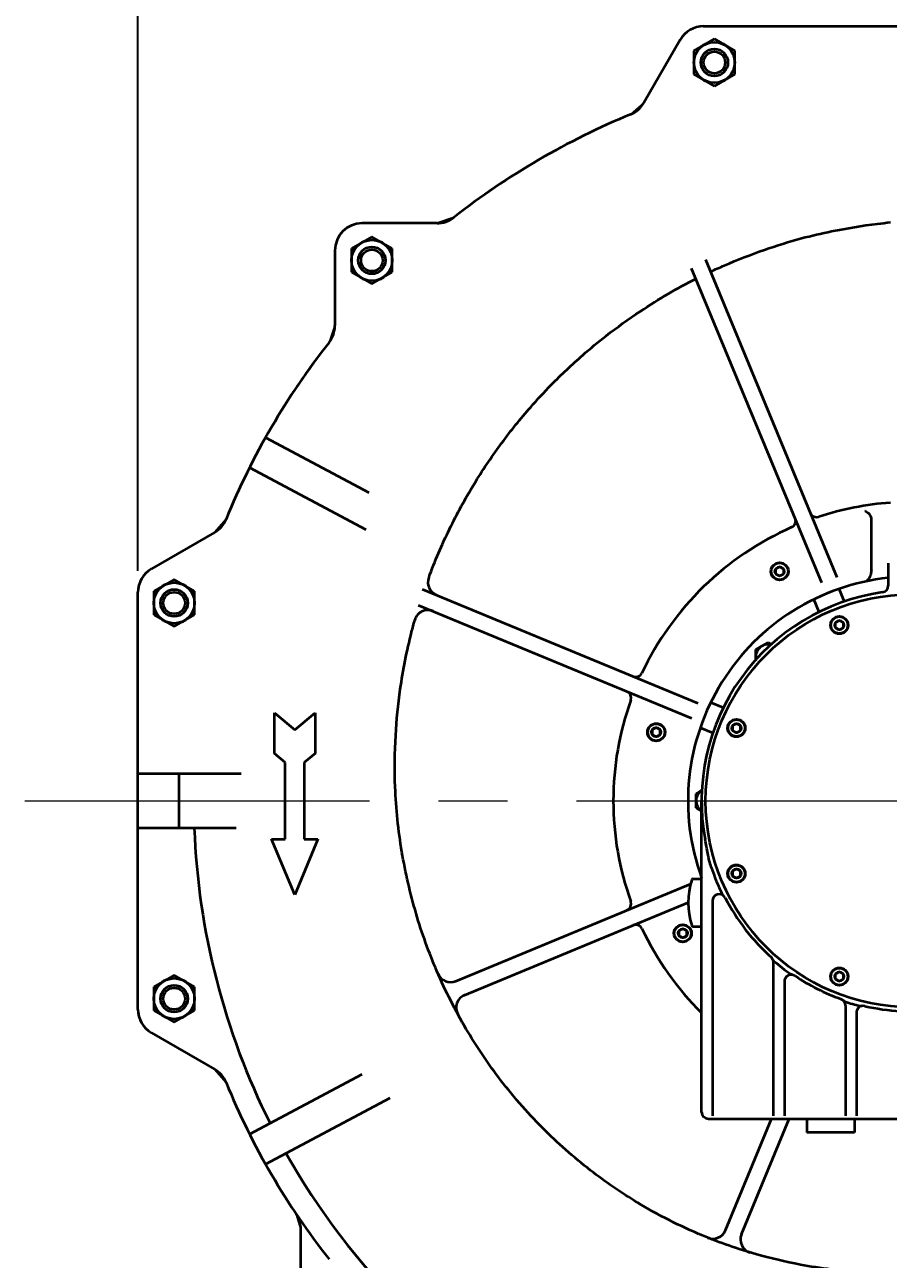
# Model space of a CAD drawing. Header units: inches. Extents: x -403 to 7, y 1 to 290.
# Drawn here: x -110.94 to -85.91, y 225.93 to 261.7 of the extents above; entities that cross this region are included whole.
import ezdxf

# ---------------------------------------------------------------- set-up
doc = ezdxf.new("R2010")
doc.units = ezdxf.units.IN
doc.header["$MEASUREMENT"] = 0
doc.linetypes.add('点画线', pattern=[16, 10, -2, 2, -2])
doc.layers.add('中心线层', color=1, linetype='点画线', lineweight=18)
doc.layers.add('粗实线层', color=7, linetype='Continuous', lineweight=35)
doc.styles.get("Standard").update_dxf_attribs({"font": 'arial.ttf'})
doc.dimstyles.new('STANDARD 2 PLCS', dxfattribs={"dimtxt": 0.125, "dimasz": 0.18, "dimexe": 0.18, "dimexo": 0.0625, "dimgap": 0.09, "dimtad": 0, "dimtih": 1, "dimtoh": 1, "dimzin": 4, "dimdsep": 46, "dimtxsty": 'Standard', "dimcen": 0.09, "dimaunit": 1, "dimadec": 0, "dimazin": 1, "dimtfac": 1, "dimtofl": 0, "dimtmove": 1, "dimatfit": 3, "dimfxl": 1, "dimtolj": 1, "dimtzin": 4, "dimarcsym": 0})

# ---------------------------------------------------------------- blocks, each defined once
blk = doc.blocks.new('*D162')
at = {"color": 0, "lineweight": -2, "transparency": 16777216}
for p, q in [((-107.657, 245.877), (-107.657, 272.452)), ((-61.673, 260.702), (-61.673, 272.452)), ((-105.157, 270.652), (-88.011, 270.652)), ((-64.173, 270.652), (-79.805, 270.652))]:
    blk.add_line(p, q, dxfattribs=at)
at = {"color": 0, "transparency": 16777216}
for points in [[(-105.157, 271.068), (-105.157, 270.235), (-107.657, 270.652)], [(-64.173, 271.068), (-64.173, 270.235), (-61.673, 270.652)]]:
    blk.add_solid(points, dxfattribs=at)
at = {"layer": 'Defpoints', "color": 0, "transparency": 16777216}
for p in [(-61.673, 270.652), (-61.673, 260.077), (-107.657, 245.252)]:
    blk.add_point(p, dxfattribs=at)
at = {"color": 0, "transparency": 16777216, "insert": (-83.908, 270.652), "char_height": 1.875, "attachment_point": 5}
blk.add_mtext('\\A1;45.98', dxfattribs=at)

msp = doc.modelspace()

# ---------------------------------------------------------------- linework, layer by layer
for p, q in [((-91.746, 261.482), (-91.767, 261.465)), ((-91.725, 261.498), (-91.746, 261.482)), ((-91.703, 261.514), (-91.725, 261.498)), ((-91.681, 261.529), (-91.703, 261.514)), ((-91.939, 261.258), (-92.993, 259.433)), ((-91.926, 261.281), (-91.939, 261.258)), ((-91.939, 261.258), (-91.939, 261.258)), ((-91.911, 261.304), (-91.926, 261.281)), ((-91.895, 261.326), (-91.911, 261.304)), ((-91.879, 261.348), (-91.895, 261.326)), ((-91.862, 261.369), (-91.879, 261.348)), ((-91.845, 261.389), (-91.862, 261.369)), ((-91.826, 261.409), (-91.845, 261.389)), ((-91.807, 261.428), (-91.826, 261.409)), ((-91.788, 261.447), (-91.807, 261.428)), ((-91.767, 261.465), (-91.788, 261.447)), ((-92.993, 259.433), (-93.376, 259.098)), ((-92.993, 259.433), (-93.376, 259.098)), ((-93.062, 259.333), (-93.051, 259.347)), ((-93.051, 259.347), (-93.041, 259.36)), ((-93.041, 259.36), (-93.031, 259.374)), ((-93.031, 259.374), (-93.021, 259.389)), ((-93.021, 259.389), (-93.011, 259.403)), ((-93.011, 259.403), (-93.002, 259.418)), ((-93.002, 259.418), (-92.993, 259.433)), ((-93.56, 259.022), (-93.742, 258.944)), ((-93.376, 259.098), (-93.56, 259.022)), ((-93.376, 259.098), (-93.361, 259.105)), ((-93.361, 259.105), (-93.345, 259.112)), ((-93.345, 259.112), (-93.329, 259.119)), ((-93.329, 259.119), (-93.314, 259.127)), ((-93.314, 259.127), (-93.299, 259.135)), ((-93.299, 259.135), (-93.284, 259.143)), ((-93.284, 259.143), (-93.269, 259.152)), ((-93.269, 259.152), (-93.254, 259.161)), ((-93.254, 259.161), (-93.239, 259.171)), ((-93.239, 259.171), (-93.225, 259.18)), ((-93.225, 259.18), (-93.211, 259.19)), ((-93.211, 259.19), (-93.197, 259.201)), ((-93.197, 259.201), (-93.184, 259.211)), ((-93.184, 259.211), (-93.17, 259.222)), ((-93.17, 259.222), (-93.157, 259.234)), ((-93.157, 259.234), (-93.144, 259.245)), ((-93.144, 259.245), (-93.132, 259.257)), ((-93.132, 259.257), (-93.119, 259.269)), ((-93.119, 259.269), (-93.107, 259.281)), ((-93.107, 259.281), (-93.095, 259.294)), ((-93.095, 259.294), (-93.084, 259.307)), ((-93.084, 259.307), (-93.073, 259.32)), ((-93.073, 259.32), (-93.062, 259.333)), ((-94.285, 258.701), (-94.464, 258.616)), ((-94.105, 258.783), (-94.285, 258.701)), ((-93.924, 258.865), (-94.105, 258.783)), ((-93.742, 258.944), (-93.924, 258.865)), ((-95.174, 258.262), (-95.349, 258.169)), ((-94.998, 258.353), (-95.174, 258.262)), ((-94.821, 258.442), (-94.998, 258.353)), ((-94.643, 258.53), (-94.821, 258.442)), ((-94.464, 258.616), (-94.643, 258.53)), ((-95.697, 257.979), (-95.87, 257.881)), ((-95.523, 258.075), (-95.697, 257.979)), ((-95.349, 258.169), (-95.523, 258.075)), ((-96.382, 257.579), (-96.551, 257.476)), ((-96.212, 257.682), (-96.382, 257.579)), ((-96.041, 257.782), (-96.212, 257.682)), ((-95.87, 257.881), (-96.041, 257.782)), ((-96.886, 257.263), (-97.052, 257.155)), ((-96.719, 257.37), (-96.886, 257.263)), ((-96.551, 257.476), (-96.719, 257.37)), ((-97.381, 256.934), (-97.544, 256.821)), ((-97.217, 257.045), (-97.381, 256.934)), ((-97.052, 257.155), (-97.217, 257.045)), ((-97.867, 256.59), (-98.027, 256.473)), ((-97.706, 256.706), (-97.867, 256.59)), ((-97.544, 256.821), (-97.706, 256.706)), ((-98.343, 256.233), (-98.5, 256.112)), ((-98.186, 256.354), (-98.343, 256.233)), ((-98.027, 256.473), (-98.186, 256.354)), ((-101.657, 255.768), (-101.688, 255.741)), ((-101.624, 255.793), (-101.657, 255.768)), ((-101.59, 255.816), (-101.624, 255.793)), ((-101.555, 255.838), (-101.59, 255.816)), ((-101.518, 255.857), (-101.555, 255.838)), ((-101.481, 255.875), (-101.518, 255.857)), ((-101.443, 255.891), (-101.481, 255.875)), ((-101.404, 255.905), (-101.443, 255.891)), ((-101.365, 255.916), (-101.404, 255.905)), ((-101.325, 255.926), (-101.365, 255.916)), ((-101.284, 255.934), (-101.325, 255.926)), ((-101.243, 255.939), (-101.284, 255.934)), ((-101.202, 255.942), (-101.243, 255.939)), ((-101.161, 255.943), (-101.202, 255.942)), ((-98.986, 255.943), (-101.161, 255.943)), ((-101.161, 255.943), (-101.161, 255.943)), ((-98.5, 256.112), (-98.986, 255.943)), ((-98.5, 256.112), (-98.986, 255.943)), ((-98.986, 255.943), (-98.969, 255.944)), ((-98.969, 255.944), (-98.951, 255.944)), ((-98.951, 255.944), (-98.934, 255.945)), ((-98.934, 255.945), (-98.916, 255.946)), ((-98.916, 255.946), (-98.899, 255.948)), ((-98.899, 255.948), (-98.882, 255.95)), ((-98.882, 255.95), (-98.864, 255.953)), ((-98.864, 255.953), (-98.847, 255.956)), ((-98.847, 255.956), (-98.83, 255.959)), ((-98.83, 255.959), (-98.813, 255.963)), ((-98.813, 255.963), (-98.796, 255.967)), ((-98.796, 255.967), (-98.779, 255.971)), ((-98.779, 255.971), (-98.762, 255.976)), ((-98.762, 255.976), (-98.745, 255.981)), ((-98.745, 255.981), (-98.729, 255.987)), ((-98.729, 255.987), (-98.712, 255.992)), ((-98.712, 255.992), (-98.696, 255.999)), ((-98.696, 255.999), (-98.68, 256.005)), ((-98.68, 256.005), (-98.664, 256.012)), ((-98.664, 256.012), (-98.648, 256.02)), ((-98.648, 256.02), (-98.632, 256.027)), ((-98.632, 256.027), (-98.617, 256.035)), ((-98.617, 256.035), (-98.601, 256.044)), ((-98.601, 256.044), (-98.586, 256.052)), ((-98.586, 256.052), (-98.571, 256.062)), ((-98.571, 256.062), (-98.556, 256.071)), ((-98.556, 256.071), (-98.542, 256.081)), ((-98.542, 256.081), (-98.528, 256.091)), ((-98.528, 256.091), (-98.513, 256.101)), ((-98.513, 256.101), (-98.5, 256.112)), ((-101.896, 255.438), (-101.91, 255.399)), ((-101.88, 255.476), (-101.896, 255.438)), ((-101.863, 255.513), (-101.88, 255.476)), ((-101.843, 255.55), (-101.863, 255.513)), ((-101.821, 255.585), (-101.843, 255.55)), ((-101.798, 255.619), (-101.821, 255.585)), ((-101.773, 255.651), (-101.798, 255.619)), ((-101.746, 255.683), (-101.773, 255.651)), ((-101.718, 255.713), (-101.746, 255.683)), ((-101.688, 255.741), (-101.718, 255.713)), ((-101.947, 255.197), (-101.948, 255.156)), ((-101.948, 255.156), (-101.948, 255.156)), ((-101.948, 255.156), (-101.948, 252.981)), ((-101.944, 255.238), (-101.947, 255.197)), ((-101.939, 255.279), (-101.944, 255.238)), ((-101.931, 255.32), (-101.939, 255.279)), ((-101.922, 255.36), (-101.931, 255.32)), ((-101.91, 255.399), (-101.922, 255.36)), ((-101.948, 252.981), (-102.117, 252.494)), ((-101.948, 252.981), (-102.117, 252.494)), ((-101.953, 252.894), (-101.952, 252.911)), ((-101.952, 252.911), (-101.95, 252.929)), ((-101.95, 252.929), (-101.949, 252.946)), ((-101.949, 252.964), (-101.948, 252.981)), ((-101.949, 252.946), (-101.949, 252.964)), ((-102.086, 252.537), (-102.076, 252.551)), ((-102.076, 252.551), (-102.067, 252.566)), ((-102.067, 252.566), (-102.058, 252.581)), ((-102.058, 252.581), (-102.049, 252.596)), ((-102.049, 252.596), (-102.041, 252.612)), ((-102.041, 252.612), (-102.032, 252.627)), ((-102.032, 252.627), (-102.025, 252.643)), ((-102.025, 252.643), (-102.017, 252.659)), ((-102.017, 252.659), (-102.01, 252.675)), ((-102.01, 252.675), (-102.004, 252.691)), ((-102.004, 252.691), (-101.998, 252.707)), ((-101.998, 252.707), (-101.992, 252.724)), ((-101.992, 252.724), (-101.986, 252.74)), ((-101.986, 252.74), (-101.981, 252.757)), ((-101.981, 252.757), (-101.976, 252.774)), ((-101.976, 252.774), (-101.972, 252.791)), ((-101.972, 252.791), (-101.968, 252.808)), ((-101.968, 252.808), (-101.964, 252.825)), ((-101.964, 252.825), (-101.961, 252.842)), ((-101.961, 252.842), (-101.958, 252.859)), ((-101.958, 252.859), (-101.955, 252.876)), ((-101.955, 252.876), (-101.953, 252.894)), ((-102.32, 252.232), (-102.387, 252.143)), ((-102.253, 252.32), (-102.32, 252.232)), ((-102.185, 252.407), (-102.253, 252.32)), ((-102.117, 252.494), (-102.185, 252.407)), ((-102.117, 252.494), (-102.106, 252.508)), ((-102.106, 252.508), (-102.096, 252.522)), ((-102.096, 252.522), (-102.086, 252.537)), ((-102.585, 251.877), (-102.65, 251.787)), ((-102.519, 251.966), (-102.585, 251.877)), ((-102.453, 252.055), (-102.519, 251.966)), ((-102.387, 252.143), (-102.453, 252.055)), ((-102.842, 251.516), (-102.905, 251.425)), ((-102.778, 251.607), (-102.842, 251.516)), ((-102.714, 251.697), (-102.778, 251.607)), ((-102.65, 251.787), (-102.714, 251.697)), ((-103.092, 251.15), (-103.153, 251.058)), ((-103.03, 251.242), (-103.092, 251.15)), ((-102.968, 251.334), (-103.03, 251.242)), ((-102.905, 251.425), (-102.968, 251.334)), ((-103.334, 250.779), (-103.393, 250.686)), ((-103.274, 250.873), (-103.334, 250.779)), ((-103.214, 250.965), (-103.274, 250.873)), ((-103.153, 251.058), (-103.214, 250.965)), ((-103.568, 250.404), (-103.626, 250.309)), ((-103.511, 250.498), (-103.568, 250.404)), ((-103.452, 250.592), (-103.511, 250.498)), ((-103.393, 250.686), (-103.452, 250.592)), ((-103.739, 250.119), (-103.795, 250.023)), ((-103.683, 250.214), (-103.739, 250.119)), ((-103.626, 250.309), (-103.683, 250.214)), ((-103.992, 249.677), (-104.008, 249.649)), ((-103.976, 249.706), (-103.992, 249.677)), ((-103.96, 249.735), (-103.976, 249.706)), ((-103.906, 249.831), (-103.96, 249.735)), ((-103.96, 249.735), (-103.96, 249.735)), ((-103.851, 249.927), (-103.906, 249.831)), ((-103.795, 250.023), (-103.851, 249.927)), ((-104.181, 249.332), (-104.196, 249.303)), ((-104.165, 249.361), (-104.181, 249.332)), ((-104.15, 249.39), (-104.165, 249.361)), ((-104.134, 249.419), (-104.15, 249.39)), ((-104.118, 249.447), (-104.134, 249.419)), ((-104.103, 249.476), (-104.118, 249.447)), ((-104.087, 249.505), (-104.103, 249.476)), ((-104.071, 249.534), (-104.087, 249.505)), ((-104.056, 249.563), (-104.071, 249.534)), ((-104.04, 249.591), (-104.056, 249.563)), ((-104.024, 249.62), (-104.04, 249.591)), ((-104.008, 249.649), (-104.024, 249.62)), ((-104.363, 248.983), (-104.378, 248.954)), ((-104.348, 249.012), (-104.363, 248.983)), ((-104.333, 249.041), (-104.348, 249.012)), ((-104.318, 249.07), (-104.333, 249.041)), ((-104.303, 249.099), (-104.318, 249.07)), ((-104.288, 249.129), (-104.303, 249.099)), ((-104.272, 249.158), (-104.288, 249.129)), ((-104.257, 249.187), (-104.272, 249.158)), ((-104.242, 249.216), (-104.257, 249.187)), ((-104.227, 249.245), (-104.242, 249.216)), ((-104.211, 249.274), (-104.227, 249.245)), ((-104.196, 249.303), (-104.211, 249.274)), ((-104.543, 248.62), (-104.567, 248.571)), ((-104.519, 248.669), (-104.543, 248.62)), ((-104.495, 248.719), (-104.519, 248.669)), ((-104.471, 248.768), (-104.495, 248.719)), ((-104.447, 248.817), (-104.471, 248.768)), ((-104.422, 248.866), (-104.447, 248.817)), ((-104.407, 248.895), (-104.422, 248.866)), ((-104.422, 248.866), (-104.422, 248.866)), ((-104.393, 248.924), (-104.407, 248.895)), ((-104.378, 248.954), (-104.393, 248.924)), ((-104.708, 248.274), (-104.731, 248.225)), ((-104.685, 248.324), (-104.708, 248.274)), ((-104.662, 248.373), (-104.685, 248.324)), ((-104.638, 248.423), (-104.662, 248.373)), ((-104.615, 248.472), (-104.638, 248.423)), ((-104.591, 248.522), (-104.615, 248.472)), ((-104.567, 248.571), (-104.591, 248.522)), ((-104.867, 247.925), (-104.889, 247.875)), ((-104.844, 247.975), (-104.867, 247.925)), ((-104.822, 248.025), (-104.844, 247.975)), ((-104.799, 248.075), (-104.822, 248.025)), ((-104.777, 248.125), (-104.799, 248.075)), ((-104.754, 248.175), (-104.777, 248.125)), ((-104.731, 248.225), (-104.754, 248.175)), ((-105.019, 247.574), (-105.04, 247.523)), ((-104.998, 247.624), (-105.019, 247.574)), ((-104.976, 247.674), (-104.998, 247.624)), ((-104.954, 247.725), (-104.976, 247.674)), ((-104.933, 247.775), (-104.954, 247.725)), ((-104.911, 247.825), (-104.933, 247.775)), ((-104.889, 247.875), (-104.911, 247.825)), ((-105.103, 247.371), (-105.438, 246.988)), ((-105.103, 247.371), (-105.438, 246.988)), ((-105.227, 247.165), (-105.216, 247.179)), ((-105.216, 247.179), (-105.206, 247.192)), ((-105.206, 247.192), (-105.196, 247.206)), ((-105.196, 247.206), (-105.186, 247.22)), ((-105.186, 247.22), (-105.176, 247.234)), ((-105.176, 247.234), (-105.166, 247.249)), ((-105.166, 247.249), (-105.157, 247.264)), ((-105.157, 247.264), (-105.149, 247.278)), ((-105.149, 247.278), (-105.14, 247.293)), ((-105.14, 247.293), (-105.132, 247.309)), ((-105.132, 247.309), (-105.124, 247.324)), ((-105.124, 247.324), (-105.117, 247.34)), ((-105.117, 247.34), (-105.11, 247.355)), ((-105.11, 247.355), (-105.103, 247.371)), ((-105.082, 247.422), (-105.103, 247.371)), ((-105.061, 247.473), (-105.082, 247.422)), ((-105.04, 247.523), (-105.061, 247.473)), ((-105.438, 246.988), (-107.263, 245.934)), ((-105.438, 246.988), (-105.423, 246.997)), ((-105.423, 246.997), (-105.408, 247.006)), ((-105.408, 247.006), (-105.394, 247.016)), ((-105.394, 247.016), (-105.38, 247.026)), ((-105.38, 247.026), (-105.366, 247.036)), ((-105.366, 247.036), (-105.352, 247.046)), ((-105.352, 247.046), (-105.338, 247.057)), ((-105.338, 247.057), (-105.325, 247.068)), ((-105.325, 247.068), (-105.312, 247.079)), ((-105.312, 247.079), (-105.299, 247.09)), ((-105.299, 247.09), (-105.286, 247.102)), ((-105.286, 247.102), (-105.274, 247.114)), ((-105.274, 247.114), (-105.262, 247.127)), ((-105.262, 247.127), (-105.25, 247.139)), ((-105.25, 247.139), (-105.239, 247.152)), ((-105.239, 247.152), (-105.227, 247.165)), ((-107.473, 245.759), (-107.49, 245.737)), ((-107.455, 245.779), (-107.473, 245.759)), ((-107.436, 245.799), (-107.455, 245.779)), ((-107.417, 245.819), (-107.436, 245.799)), ((-107.397, 245.838), (-107.417, 245.819)), ((-107.376, 245.856), (-107.397, 245.838)), ((-107.354, 245.873), (-107.376, 245.856)), ((-107.332, 245.89), (-107.354, 245.873)), ((-107.31, 245.905), (-107.332, 245.89)), ((-107.287, 245.92), (-107.31, 245.905)), ((-107.263, 245.934), (-107.287, 245.92)), ((-107.263, 245.934), (-107.263, 245.934)), ((-107.645, 245.389), (-107.649, 245.362)), ((-107.64, 245.416), (-107.645, 245.389)), ((-107.634, 245.443), (-107.64, 245.416)), ((-107.627, 245.47), (-107.634, 245.443)), ((-107.619, 245.496), (-107.627, 245.47)), ((-107.61, 245.522), (-107.619, 245.496)), ((-107.6, 245.547), (-107.61, 245.522)), ((-107.589, 245.573), (-107.6, 245.547)), ((-107.577, 245.598), (-107.589, 245.573)), ((-107.565, 245.622), (-107.577, 245.598)), ((-107.552, 245.646), (-107.565, 245.622)), ((-107.537, 245.67), (-107.552, 245.646)), ((-107.522, 245.693), (-107.537, 245.67)), ((-107.507, 245.715), (-107.522, 245.693)), ((-107.49, 245.737), (-107.507, 245.715)), ((-107.655, 245.307), (-107.657, 245.28)), ((-107.657, 245.28), (-107.657, 245.252)), ((-107.657, 245.252), (-107.657, 245.252)), ((-107.657, 245.252), (-107.657, 242.327)), ((-107.653, 245.335), (-107.655, 245.307)), ((-107.649, 245.362), (-107.653, 245.335)), ((-107.657, 242.327), (-107.657, 242.327)), ((-107.657, 242.327), (-107.657, 239.998)), ((-107.657, 239.998), (-107.657, 239.998)), ((-107.657, 239.998), (-107.657, 238.424)), ((-107.657, 238.424), (-107.657, 238.424)), ((-107.657, 238.424), (-107.657, 233.17)), ((-107.657, 233.17), (-107.657, 233.17)), ((-107.657, 233.17), (-107.657, 233.142)), ((-107.657, 233.142), (-107.655, 233.115)), ((-107.655, 233.115), (-107.653, 233.087)), ((-107.653, 233.087), (-107.649, 233.06)), ((-107.649, 233.06), (-107.645, 233.033)), ((-107.645, 233.033), (-107.64, 233.006)), ((-107.64, 233.006), (-107.634, 232.979)), ((-107.634, 232.979), (-107.627, 232.953)), ((-107.627, 232.953), (-107.619, 232.926)), ((-107.619, 232.926), (-107.61, 232.9)), ((-107.61, 232.9), (-107.6, 232.875)), ((-107.6, 232.875), (-107.589, 232.849)), ((-107.589, 232.849), (-107.577, 232.824)), ((-107.577, 232.824), (-107.565, 232.8)), ((-107.565, 232.8), (-107.552, 232.776)), ((-107.552, 232.776), (-107.537, 232.752)), ((-107.537, 232.752), (-107.522, 232.729)), ((-107.522, 232.729), (-107.507, 232.707)), ((-107.507, 232.707), (-107.49, 232.685)), ((-107.49, 232.685), (-107.473, 232.663)), ((-107.473, 232.663), (-107.455, 232.643)), ((-107.455, 232.643), (-107.436, 232.623)), ((-107.436, 232.623), (-107.417, 232.603)), ((-107.417, 232.603), (-107.397, 232.584)), ((-107.397, 232.584), (-107.376, 232.566)), ((-107.376, 232.566), (-107.354, 232.549)), ((-107.354, 232.549), (-107.332, 232.533)), ((-107.332, 232.533), (-107.31, 232.517)), ((-107.31, 232.517), (-107.287, 232.502)), ((-107.287, 232.502), (-107.263, 232.488)), ((-107.263, 232.488), (-107.263, 232.488)), ((-107.263, 232.488), (-105.438, 231.434)), ((-105.438, 231.434), (-105.103, 231.051)), ((-105.423, 231.425), (-105.438, 231.434)), ((-105.438, 231.434), (-105.103, 231.051)), ((-105.408, 231.416), (-105.423, 231.425)), ((-105.394, 231.406), (-105.408, 231.416)), ((-105.38, 231.397), (-105.394, 231.406)), ((-105.366, 231.387), (-105.38, 231.397)), ((-105.352, 231.376), (-105.366, 231.387)), ((-105.338, 231.365), (-105.352, 231.376)), ((-105.325, 231.354), (-105.338, 231.365)), ((-105.312, 231.343), (-105.325, 231.354)), ((-105.299, 231.332), (-105.312, 231.343)), ((-105.286, 231.32), (-105.299, 231.332)), ((-105.274, 231.308), (-105.286, 231.32)), ((-105.262, 231.295), (-105.274, 231.308)), ((-105.25, 231.283), (-105.262, 231.295)), ((-105.239, 231.27), (-105.25, 231.283)), ((-105.227, 231.257), (-105.239, 231.27)), ((-105.216, 231.243), (-105.227, 231.257)), ((-105.206, 231.23), (-105.216, 231.243)), ((-105.196, 231.216), (-105.206, 231.23)), ((-105.186, 231.202), (-105.196, 231.216)), ((-105.176, 231.188), (-105.186, 231.202)), ((-105.166, 231.173), (-105.176, 231.188)), ((-105.157, 231.159), (-105.166, 231.173)), ((-105.149, 231.144), (-105.157, 231.159)), ((-105.14, 231.129), (-105.149, 231.144)), ((-105.132, 231.113), (-105.14, 231.129)), ((-105.124, 231.098), (-105.132, 231.113)), ((-105.117, 231.082), (-105.124, 231.098)), ((-105.11, 231.067), (-105.117, 231.082)), ((-105.103, 231.051), (-105.11, 231.067)), ((-105.103, 231.051), (-105.082, 231)), ((-105.082, 231), (-105.061, 230.949)), ((-105.061, 230.949), (-105.04, 230.899)), ((-105.04, 230.899), (-105.019, 230.848)), ((-105.019, 230.848), (-104.998, 230.798)), ((-104.998, 230.798), (-104.976, 230.748)), ((-104.976, 230.748), (-104.954, 230.697)), ((-104.954, 230.697), (-104.933, 230.647)), ((-104.933, 230.647), (-104.911, 230.597)), ((-104.911, 230.597), (-104.889, 230.547)), ((-104.889, 230.547), (-104.867, 230.497)), ((-104.867, 230.497), (-104.844, 230.447)), ((-104.844, 230.447), (-104.822, 230.397)), ((-104.822, 230.397), (-104.799, 230.347)), ((-104.799, 230.347), (-104.777, 230.297)), ((-104.777, 230.297), (-104.754, 230.247)), ((-104.754, 230.247), (-104.731, 230.198)), ((-104.731, 230.198), (-104.708, 230.148)), ((-104.708, 230.148), (-104.685, 230.098)), ((-104.685, 230.098), (-104.662, 230.049)), ((-104.662, 230.049), (-104.638, 229.999)), ((-104.638, 229.999), (-104.615, 229.95)), ((-104.615, 229.95), (-104.591, 229.9)), ((-104.591, 229.9), (-104.567, 229.851)), ((-104.567, 229.851), (-104.543, 229.802)), ((-104.543, 229.802), (-104.519, 229.753)), ((-104.519, 229.753), (-104.495, 229.703)), ((-104.495, 229.703), (-104.471, 229.654)), ((-104.471, 229.654), (-104.447, 229.605)), ((-104.447, 229.605), (-104.422, 229.556)), ((-104.422, 229.556), (-104.422, 229.556)), ((-104.422, 229.556), (-104.407, 229.527)), ((-104.407, 229.527), (-104.393, 229.498)), ((-104.393, 229.498), (-104.378, 229.469)), ((-104.378, 229.469), (-104.363, 229.439)), ((-104.363, 229.439), (-104.348, 229.41)), ((-104.348, 229.41), (-104.333, 229.381)), ((-104.333, 229.381), (-104.318, 229.352)), ((-104.318, 229.352), (-104.303, 229.323)), ((-104.303, 229.323), (-104.288, 229.293)), ((-104.288, 229.293), (-104.272, 229.264)), ((-104.272, 229.264), (-104.257, 229.235)), ((-104.257, 229.235), (-104.242, 229.206)), ((-104.242, 229.206), (-104.227, 229.177)), ((-104.227, 229.177), (-104.211, 229.148)), ((-104.211, 229.148), (-104.196, 229.119)), ((-104.196, 229.119), (-104.181, 229.09)), ((-104.181, 229.09), (-104.165, 229.061)), ((-104.165, 229.061), (-104.15, 229.032)), ((-104.15, 229.032), (-104.134, 229.004)), ((-104.134, 229.004), (-104.118, 228.975)), ((-104.118, 228.975), (-104.103, 228.946)), ((-104.103, 228.946), (-104.087, 228.917)), ((-104.087, 228.917), (-104.071, 228.888)), ((-104.071, 228.888), (-104.056, 228.859)), ((-104.056, 228.859), (-104.04, 228.831)), ((-104.04, 228.831), (-104.024, 228.802)), ((-104.024, 228.802), (-104.008, 228.773)), ((-104.008, 228.773), (-103.992, 228.745)), ((-103.992, 228.745), (-103.976, 228.716)), ((-103.976, 228.716), (-103.96, 228.687)), ((-103.96, 228.687), (-103.96, 228.687)), ((-103.96, 228.687), (-103.932, 228.638)), ((-103.932, 228.638), (-103.904, 228.588)), ((-103.904, 228.588), (-103.876, 228.539)), ((-103.876, 228.539), (-103.848, 228.49)), ((-103.848, 228.49), (-103.819, 228.44)), ((-103.819, 228.44), (-103.791, 228.391)), ((-103.791, 228.391), (-103.762, 228.342)), ((-103.762, 228.342), (-103.733, 228.293)), ((-103.733, 228.293), (-103.704, 228.244)), ((-103.704, 228.244), (-103.675, 228.195)), ((-103.675, 228.195), (-103.646, 228.146)), ((-103.646, 228.146), (-103.616, 228.097)), ((-103.616, 228.097), (-103.587, 228.049)), ((-103.587, 228.049), (-103.557, 228)), ((-103.557, 228), (-103.528, 227.952)), ((-103.528, 227.952), (-103.498, 227.903)), ((-103.498, 227.903), (-103.468, 227.855)), ((-103.468, 227.855), (-103.438, 227.807)), ((-103.438, 227.807), (-103.407, 227.758)), ((-103.407, 227.758), (-103.377, 227.71)), ((-103.377, 227.71), (-103.346, 227.662)), ((-103.346, 227.662), (-103.316, 227.614)), ((-103.316, 227.614), (-103.285, 227.567)), ((-103.285, 227.567), (-103.254, 227.519)), ((-103.254, 227.519), (-103.223, 227.471)), ((-103.223, 227.471), (-103.192, 227.423)), ((-103.192, 227.423), (-103.161, 227.376)), ((-103.161, 227.376), (-103.129, 227.328)), ((-103.129, 227.328), (-103.098, 227.281)), ((-103.098, 227.281), (-103.066, 227.234)), ((-103.066, 227.234), (-102.933, 226.795)), ((-103.058, 227.221), (-103.066, 227.234)), ((-103.066, 227.234), (-102.933, 226.795)), ((-103.049, 227.208), (-103.058, 227.221)), ((-103.041, 227.194), (-103.049, 227.208)), ((-103.034, 227.181), (-103.041, 227.194)), ((-103.026, 227.167), (-103.034, 227.181)), ((-103.019, 227.154), (-103.026, 227.167)), ((-103.012, 227.14), (-103.019, 227.154)), ((-103.005, 227.126), (-103.012, 227.14)), ((-102.999, 227.112), (-103.005, 227.126)), ((-102.993, 227.097), (-102.999, 227.112)), ((-102.987, 227.083), (-102.993, 227.097)), ((-102.982, 227.068), (-102.987, 227.083)), ((-102.976, 227.054), (-102.982, 227.068)), ((-102.971, 227.039), (-102.976, 227.054)), ((-102.967, 227.024), (-102.971, 227.039)), ((-102.962, 227.009), (-102.967, 227.024)), ((-102.958, 226.994), (-102.962, 227.009)), ((-102.955, 226.979), (-102.958, 226.994)), ((-102.951, 226.964), (-102.955, 226.979)), ((-102.948, 226.949), (-102.951, 226.964)), ((-102.945, 226.934), (-102.948, 226.949)), ((-102.942, 226.919), (-102.945, 226.934)), ((-102.94, 226.903), (-102.942, 226.919)), ((-102.938, 226.888), (-102.94, 226.903)), ((-102.936, 226.872), (-102.938, 226.888)), ((-102.935, 226.857), (-102.936, 226.872)), ((-102.934, 226.842), (-102.935, 226.857)), ((-102.933, 226.826), (-102.934, 226.842)), ((-102.933, 226.811), (-102.933, 226.826)), ((-102.933, 226.795), (-102.933, 226.811)), ((-102.933, 226.795), (-102.933, 216.18))]:
    msp.add_line(p, q)
at = {"layer": '中心线层'}
msp.add_line((-110.94, 239.211), (-59.492, 239.211), dxfattribs=at)
at = {"layer": '粗实线层'}
for p, q in [((-91.258, 261.652), (-86.063, 261.652)), ((-86.063, 261.652), (-79.175, 261.652)), ((-91.939, 261.258), (-92.993, 259.433)), ((-90.948, 261.284), (-91.538, 260.943)), ((-90.357, 260.943), (-90.948, 261.284)), ((-91.538, 260.943), (-91.538, 260.261)), ((-90.357, 260.261), (-90.357, 260.943)), ((-91.538, 260.602), (-91.542, 260.602)), ((-91.538, 260.261), (-90.948, 259.92)), ((-90.948, 259.92), (-90.357, 260.261)), ((-98.986, 255.943), (-101.161, 255.943)), ((-100.875, 255.552), (-101.466, 255.211)), ((-100.285, 255.211), (-100.875, 255.552)), ((-101.948, 255.156), (-101.948, 252.981)), ((-101.466, 255.211), (-101.466, 254.529)), ((-100.285, 254.529), (-100.285, 255.211)), ((-101.466, 254.87), (-101.47, 254.87)), ((-87.384, 245.68), (-91.196, 254.883)), ((-101.466, 254.529), (-100.875, 254.188)), ((-100.875, 254.188), (-100.285, 254.529)), ((-87.833, 245.528), (-91.606, 254.638)), ((-103.96, 249.735), (-100.966, 248.143)), ((-104.422, 248.866), (-101.054, 247.075)), ((-86.397, 245.918), (-86.397, 247.4)), ((-105.438, 246.988), (-107.263, 245.934)), ((-85.905, 246.101), (-85.905, 245.448)), ((-89.055, 245.995), (-89.172, 245.927)), ((-89.172, 245.927), (-89.172, 245.792)), ((-89.172, 245.792), (-89.055, 245.725)), ((-88.938, 245.927), (-89.055, 245.995)), ((-89.055, 245.725), (-88.938, 245.792)), ((-88.938, 245.792), (-88.938, 245.927)), ((-106.607, 245.625), (-107.198, 245.284)), ((-106.017, 245.284), (-106.607, 245.625)), ((-107.657, 233.17), (-107.657, 245.252)), ((-107.198, 245.284), (-107.198, 244.602)), ((-106.017, 244.602), (-106.017, 245.284)), ((-99.414, 245.348), (-91.427, 242.039)), ((-87.906, 244.677), (-88.061, 245.051)), ((-87.18, 244.98), (-87.334, 245.352)), ((-107.198, 244.943), (-107.202, 244.943)), ((-99.529, 244.884), (-91.608, 241.603)), ((-107.198, 244.602), (-106.607, 244.261)), ((-106.607, 244.261), (-106.017, 244.602)), ((-87.325, 244.438), (-87.442, 244.371)), ((-87.442, 244.371), (-87.442, 244.236)), ((-87.208, 244.371), (-87.325, 244.438)), ((-87.208, 244.236), (-87.208, 244.371)), ((-87.442, 244.236), (-87.325, 244.168)), ((-87.325, 244.168), (-87.208, 244.236)), ((-89.746, 243.591), (-89.392, 243.796)), ((-89.392, 243.796), (-89.295, 243.74)), ((-89.746, 243.387), (-89.754, 243.387)), ((-89.746, 243.448), (-89.749, 243.448)), ((-89.746, 243.289), (-89.746, 243.591)), ((-90.682, 241.901), (-91.056, 242.056)), ((-103.703, 240.583), (-103.703, 241.764)), ((-103.703, 241.764), (-103.112, 241.268)), ((-103.112, 241.268), (-102.522, 241.764)), ((-102.522, 241.764), (-102.522, 240.583)), ((-90.308, 241.455), (-90.425, 241.388)), ((-90.191, 241.388), (-90.308, 241.455)), ((-92.632, 241.333), (-92.749, 241.266)), ((-92.749, 241.266), (-92.749, 241.131)), ((-92.749, 241.131), (-92.632, 241.063)), ((-92.515, 241.266), (-92.632, 241.333)), ((-92.632, 241.063), (-92.515, 241.131)), ((-92.515, 241.131), (-92.515, 241.266)), ((-90.98, 241.172), (-91.357, 241.329)), ((-90.425, 241.388), (-90.425, 241.253)), ((-90.425, 241.253), (-90.308, 241.185)), ((-90.308, 241.185), (-90.191, 241.253)), ((-90.191, 241.253), (-90.191, 241.388)), ((-103.388, 240.318), (-103.703, 240.583)), ((-102.522, 240.583), (-102.837, 240.318)), ((-103.388, 238.104), (-103.388, 240.318)), ((-102.837, 240.318), (-102.837, 238.104)), ((-107.657, 239.998), (-104.665, 239.998)), ((-106.476, 239.998), (-106.476, 238.424)), ((-91.476, 239.416), (-91.299, 239.518)), ((-91.476, 239.006), (-91.476, 239.416)), ((-91.318, 238.916), (-91.476, 239.006)), ((-91.318, 230.195), (-91.318, 239.211)), ((-107.657, 238.424), (-104.81, 238.424)), ((-103.781, 238.104), (-103.388, 238.104)), ((-103.112, 236.488), (-103.781, 238.104)), ((-102.443, 238.104), (-103.112, 236.488)), ((-102.837, 238.104), (-102.443, 238.104)), ((-90.308, 237.237), (-90.425, 237.169)), ((-90.425, 237.169), (-90.425, 237.034)), ((-90.191, 237.169), (-90.308, 237.237)), ((-90.191, 237.034), (-90.191, 237.169)), ((-98.443, 233.988), (-91.634, 236.808)), ((-91.566, 236.947), (-91.318, 236.947)), ((-90.425, 237.034), (-90.308, 236.967)), ((-90.308, 236.967), (-90.191, 237.034)), ((-98.189, 233.582), (-91.706, 236.267)), ((-91.004, 236.308), (-91.004, 230.085)), ((-91.865, 235.507), (-91.982, 235.44)), ((-91.982, 235.44), (-91.982, 235.305)), ((-91.748, 235.44), (-91.865, 235.507)), ((-91.748, 235.305), (-91.748, 235.44)), ((-91.566, 235.569), (-91.318, 235.569)), ((-91.982, 235.305), (-91.865, 235.237)), ((-91.865, 235.237), (-91.748, 235.305)), ((-89.232, 230.085), (-89.232, 234.528)), ((-106.607, 234.161), (-107.198, 233.82)), ((-106.017, 233.82), (-106.607, 234.161)), ((-88.917, 233.976), (-88.917, 230.085)), ((-87.325, 234.254), (-87.442, 234.186)), ((-87.442, 234.186), (-87.442, 234.051)), ((-87.442, 234.051), (-87.325, 233.984)), ((-87.208, 234.186), (-87.325, 234.254)), ((-87.325, 233.984), (-87.208, 234.051)), ((-87.208, 234.051), (-87.208, 234.186)), ((-107.198, 233.82), (-107.198, 233.138)), ((-106.017, 233.138), (-106.017, 233.82)), ((-107.198, 233.479), (-107.202, 233.479)), ((-87.145, 233.281), (-87.145, 230.085)), ((-107.198, 233.138), (-106.607, 232.797)), ((-106.607, 232.797), (-106.017, 233.138)), ((-86.83, 233.073), (-86.83, 230.085)), ((-107.263, 232.488), (-105.438, 231.434)), ((-104.422, 229.556), (-101.154, 231.294)), ((-103.96, 228.687), (-100.345, 230.609)), ((-91.122, 229.998), (-79.311, 229.998)), ((-90.626, 226.768), (-89.288, 229.998)), ((-90.162, 226.652), (-88.776, 229.998)), ((-88.267, 229.998), (-88.267, 229.605)), ((-88.267, 229.998), (-88.267, 229.605)), ((-86.889, 229.998), (-86.889, 229.605)), ((-86.889, 229.998), (-86.889, 229.605)), ((-86.889, 229.605), (-88.267, 229.605)), ((-102.933, 214.605), (-102.933, 226.795))]:
    msp.add_line(p, q, dxfattribs=at)
for centre, radius in [((-90.948, 260.602), 0.591), ((-90.948, 260.602), 0.394), ((-90.948, 260.602), 0.315), ((-100.875, 254.87), 0.591), ((-100.875, 254.87), 0.394), ((-100.875, 254.87), 0.315), ((-89.055, 245.86), 0.256), ((-89.055, 245.86), 0.244), ((-89.055, 245.86), 0.135), ((-106.607, 244.943), 0.591), ((-106.607, 244.943), 0.394), ((-106.607, 244.943), 0.315), ((-85.216, 239.211), 5.984), ((-87.325, 244.303), 0.256), ((-87.325, 244.303), 0.244), ((-87.325, 244.303), 0.135), ((-92.632, 241.198), 0.256), ((-90.308, 241.32), 0.256), ((-90.308, 241.32), 0.244), ((-90.308, 241.32), 0.135), ((-92.632, 241.198), 0.244), ((-92.632, 241.198), 0.135), ((-90.308, 237.102), 0.256), ((-90.308, 237.102), 0.244), ((-90.308, 237.102), 0.135), ((-91.865, 235.372), 0.256), ((-91.865, 235.372), 0.244), ((-91.865, 235.372), 0.135), ((-87.325, 234.119), 0.256), ((-87.325, 234.119), 0.244), ((-106.607, 233.479), 0.591), ((-87.325, 234.119), 0.135), ((-106.607, 233.479), 0.394), ((-106.607, 233.479), 0.315)]:
    msp.add_circle(centre, radius, dxfattribs=at)
for centre, radius, start, end in [((-91.258, 260.865), 0.787, 90, 150), ((-90.948, 260.602), 0.594, 114.0336, 125.5121), ((-90.948, 260.602), 0.594, 54.4927, 65.5324), ((-90.948, 260.602), 0.594, 173.4459, 185.3319), ((-90.948, 260.602), 0.594, 354.4739, 5.9466), ((-90.948, 260.602), 0.594, 234.6231, 246.177), ((-90.948, 260.602), 0.594, 293.5051, 305.296), ((-93.675, 259.826), 0.787, 292.3103, 330), ((-85.216, 239.211), 21.496, 112.3102, 128.1664), ((-101.161, 255.156), 0.787, 90, 180), ((-98.986, 256.731), 0.787, 270, 308.1664), ((-100.875, 254.87), 0.594, 114.0336, 125.5121), ((-100.875, 254.87), 0.594, 54.4927, 65.5324), ((-100.875, 254.87), 0.594, 173.4459, 185.3319), ((-100.875, 254.87), 0.594, 354.4739, 5.9466), ((-100.875, 254.87), 0.594, 234.6231, 246.177), ((-100.875, 254.87), 0.594, 293.5051, 305.296), ((-102.736, 252.981), 0.787, 321.8336, 0), ((-85.216, 239.211), 21.496, 141.8336, 157.6898), ((-87.978, 247.628), 0.197, 202.5, 288.1669), ((-85.216, 239.211), 8.661, 94.1712, 108.1669), ((-105.831, 247.67), 0.787, 300, 337.6898), ((-88.787, 247.318), 0.197, 293.7733, 22.5001), ((-85.216, 239.211), 8.661, 113.7733, 154.6978), ((-106.87, 245.252), 0.787, 120, 180), ((-106.607, 244.943), 0.594, 114.0336, 125.5121), ((-106.607, 244.943), 0.594, 54.4927, 65.5324), ((-98.857, 245.543), 0.394, 159.4774, 247.5), ((-85.216, 239.211), 6.496, 96.0883, 200.05), ((-86.102, 245.448), 0.197, 278.0841, 360), ((-85.216, 239.211), 6.102, 98.084, 190.6175), ((-106.607, 244.943), 0.594, 173.4459, 185.3319), ((-106.607, 244.943), 0.594, 354.4739, 5.9466), ((-99.252, 244.343), 0.394, 67.5, 164.2605), ((-106.607, 244.943), 0.594, 234.6231, 246.177), ((-106.607, 244.943), 0.594, 293.5051, 305.296), ((-89.392, 243.387), 0.354, 75.8255, 194.1374), ((-89.392, 243.387), 0.362, 168.4831, 191.299), ((-93.225, 242.997), 0.197, 247.5, 334.6978), ((-93.556, 242.197), 0.197, 340.3022, 67.5001), ((-85.216, 239.211), 8.661, 160.3022, 199.6978), ((-91.122, 239.211), 0.354, 120, 236.1311), ((-91.122, 239.211), 0.362, 119.1056, 131.7179), ((-91.122, 239.211), 0.362, 228.2803, 237.0701), ((-85.216, 239.211), 20.823, 182.1671, 206.6457), ((-85.216, 239.211), 6.132, 198.3107, 206.2225), ((-89.541, 236.258), 2.165, 162.2084, 197.7916), ((-91.566, 236.908), 0.0394, 90, 162.2084), ((-90.807, 236.308), 0.197, 27.6851, 180), ((-93.556, 236.225), 0.197, 292.5, 19.6978), ((-85.216, 239.211), 6.102, 207.4313, 228.047), ((-93.225, 235.425), 0.197, 25.3022, 112.5001), ((-85.216, 239.211), 8.661, 205.3022, 225.1996), ((-91.566, 235.609), 0.0394, 197.7916, 270), ((-89.429, 234.528), 0.197, 24.0771, 47.4825), ((-89.429, 234.528), 0.197, 0.0008, 16.3785), ((-85.216, 239.211), 6.132, 229.2461, 234.9864), ((-106.607, 233.479), 0.594, 114.0336, 125.5121), ((-106.607, 233.479), 0.594, 54.4927, 65.5324), ((-98.594, 234.352), 0.394, 203.5938, 292.5), ((-88.72, 233.976), 0.197, 56.2031, 180), ((-85.216, 239.211), 6.102, 236.2031, 250.2754), ((-98.038, 233.218), 0.394, 112.5, 208.6141), ((-106.607, 233.479), 0.594, 173.4459, 185.3319), ((-106.607, 233.479), 0.594, 354.4739, 5.9466), ((-87.342, 233.281), 0.197, 0, 70.2754), ((-85.216, 239.211), 6.132, 251.4922, 255.7802), ((-86.633, 233.073), 0.197, 76.9971, 180), ((-85.216, 239.211), 6.102, 256.9971, 266.7955), ((-106.87, 233.17), 0.787, 180, 240), ((-106.607, 233.479), 0.594, 234.6231, 246.177), ((-106.607, 233.479), 0.594, 293.5051, 305.296), ((-105.831, 230.752), 0.787, 22.3102, 60), ((-85.216, 239.211), 21.496, 202.3102, 218.1664), ((-91.122, 230.195), 0.197, 180, 270), ((-85.216, 239.211), 20.823, 209.3543, 240.6457), ((-103.72, 226.795), 0.787, 360, 33.8613), ((-90.99, 226.918), 0.394, 248.0781, 337.5), ((-89.799, 226.502), 0.394, 157.5, 253.3421)]:
    msp.add_arc(centre, radius, start, end, dxfattribs=at)
msp.add_ellipse((-86.594, 247.4), major_axis=(0.197, 0), ratio=0.8391, start_param=0, end_param=0.750419, dxfattribs=at)
for points, knots in [([(-72.794, 259.132), (-72.775, 258.326), (-72.736, 256.646), (-72.682, 254.055), (-72.598, 250.744), (-72.521, 247.052), (-72.432, 243.51), (-72.385, 240.594), (-72.269, 238.237), (-72.604, 235.858), (-73.333, 233.582), (-74.548, 231.364), (-76.012, 229.623), (-77.621, 228.211), (-79.175, 227.219), (-81.061, 226.343), (-83.477, 225.633), (-86.086, 225.445), (-88.307, 225.716), (-89.852, 226.079), (-91.119, 226.523), (-92.258, 227.047), (-93.355, 227.655), (-94.614, 228.519), (-95.98, 229.726), (-97.181, 231.111), (-98.204, 232.639), (-99.011, 234.229), (-99.632, 235.954), (-100.045, 237.745), (-100.226, 239.478), (-100.208, 241.058), (-100.058, 242.561), (-99.84, 243.674), (-99.663, 244.334), (-99.63, 244.45)], [0, 0, 0, 0, 504.746769, 1052.412349, 1623.265825, 2578.708971, 3364.66948, 3841.451133, 4405.978862, 4838.381733, 5338.248422, 5894.859698, 6410.582877, 6753.988425, 7232.751185, 7558.859538, 8053.49223, 8802.595237, 9175.948973, 9451.824287, 9794.709054, 10014.613442, 10236.553343, 10579.597129, 10967.866851, 11375.248612, 11724.143692, 12116.923612, 12488.624842, 12869.3955, 13264.982615, 13576.962444, 13857.373178, 14209.57433, 14285.311361, 14285.311361, 14285.311361, 14285.311361]), ([(-91.056, 254.545), (-90.927, 254.605), (-90.416, 254.835), (-89.542, 255.173), (-88.499, 255.502), (-87.403, 255.754), (-86.542, 255.897), (-85.971, 255.959), (-85.846, 255.972)], [0, 0, 0, 0, 226.727053, 890.269563, 1488.131859, 1963.139861, 2676.283685, 2875.44997, 2875.44997, 2875.44997, 2875.44997]), ([(-99.226, 245.681), (-99.215, 245.71), (-99.024, 246.216), (-98.613, 247.167), (-97.904, 248.441), (-97.126, 249.591), (-96.379, 250.515), (-95.595, 251.361), (-94.864, 252.05), (-94.004, 252.762), (-93.17, 253.357), (-92.298, 253.905), (-91.749, 254.203), (-91.482, 254.338)], [0, 0, 0, 0, 33.562765, 590.666764, 1128.544012, 1621.99796, 2104.448798, 2424.068735, 2880.255003, 3199.133604, 3642.210964, 3997.05982, 4322.996048, 4322.996048, 4322.996048, 4322.996048]), ([(-86.586, 247.617), (-86.579, 247.613), (-86.554, 247.594), (-86.529, 247.576), (-86.51, 247.563)], [0, 0, 0, 0, 246.059636, 968.506763, 968.506763, 968.506763, 968.506763]), ([(-86.51, 247.563), (-86.504, 247.559), (-86.484, 247.543), (-86.464, 247.526), (-86.45, 247.513)], [0, 0, 0, 0, 256.620332, 967.928521, 967.928521, 967.928521, 967.928521]), ([(-86.397, 245.918), (-86.397, 245.869), (-86.409, 245.769), (-86.449, 245.674), (-86.482, 245.634)], [0, 0, 0, 0, 452.125103, 927.757807, 927.757807, 927.757807, 927.757807]), ([(-86.482, 245.634), (-86.487, 245.628), (-86.508, 245.604), (-86.531, 245.583), (-86.549, 245.569)], [0, 0, 0, 0, 244.461669, 924.878138, 924.878138, 924.878138, 924.878138]), ([(-91.038, 237.284), (-91.081, 237.414), (-91.142, 237.682), (-91.189, 237.952), (-91.214, 238.087)], [0, 0, 0, 0, 354.695798, 709.582265, 709.582265, 709.582265, 709.582265])]:
    msp.add_open_spline(points, degree=3, knots=knots, dxfattribs=at)
for points in [[(-90.684, 236.462), (-90.697, 236.473), (-90.71, 236.486), (-90.717, 236.501)], [(-89.219, 234.566), (-89.232, 234.577), (-89.242, 234.592), (-89.249, 234.608)], [(-88.686, 234.17), (-88.703, 234.173), (-88.721, 234.179), (-88.735, 234.188)], [(-87.163, 233.396), (-87.179, 233.401), (-87.194, 233.412), (-87.206, 233.424)], [(-86.671, 233.267), (-86.688, 233.263), (-86.706, 233.262), (-86.723, 233.266)]]:
    msp.add_open_spline(points, degree=3, dxfattribs=at)

# ---------------------------------------------------------------- dimensions: what is measured, and where the dimension line sits
dim = msp.add_linear_dim(base=(-61.673, 270.652), p1=(-107.657, 245.252), p2=(-61.673, 260.077), dimstyle='STANDARD 2 PLCS', override={"dimscale": 10, "dimtxt": 0.1875, "dimasz": 0.25})
dim.commit()
dim.dimension.update_dxf_attribs({"geometry": '*D162', "text_midpoint": (-83.908, 270.652), "dimtype": 160})

doc.saveas('drawing.dxf')
